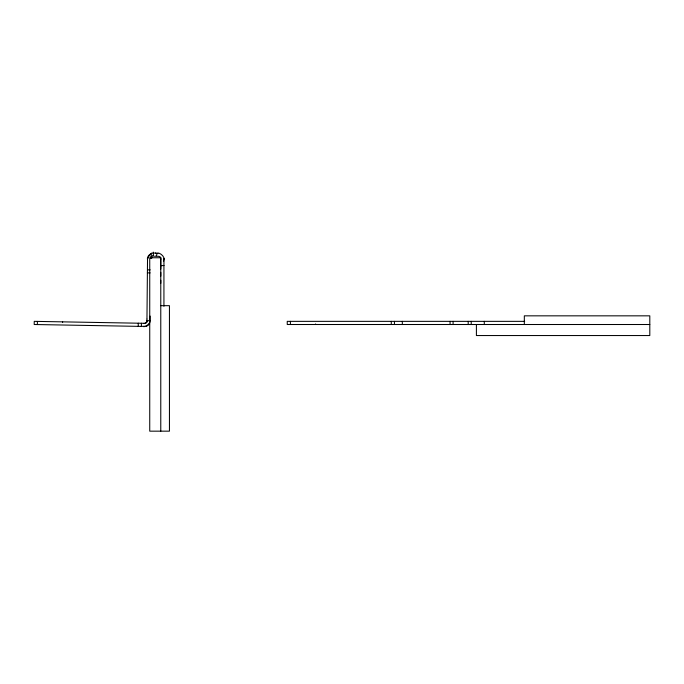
<?xml version="1.0" encoding="UTF-8"?>
<svg xmlns="http://www.w3.org/2000/svg" width="684" height="684" viewBox="0 0 684 684"><rect width="100%" height="100%" fill="white"/><g stroke="black" fill="none" stroke-linecap="round" stroke-linejoin="round"><path stroke-width="1.03" d="M160.774 283.347L160.774 280.243M160.774 276.191L160.774 272.369M160.774 269.026L160.774 266.102M146.889 321.343A2.582 2.368 88.5 0 0 146.949 320.856L146.957 319.129M150.095 320.736L146.949 320.616M146.957 318.889L147.419 270.214M150.138 316.059L150.087 320.933A5.686 5.592 84.2 0 1 148.787 324.396A5.686 5.412 85.7 0 0 149.445 323.104M150.181 269.872L147.428 269.847L147.53 258.877M37.355 324.567L37.406 321.412M62.612 322.455L62.629 321.856M138.219 326.353L138.279 323.199M141.426 323.258L141.374 326.413L146.179 326.191M153.327 256.192L153.455 253.054A3.078 0.881 10.2 0 1 153.396 252.755M147.539 258.586L147.599 257.936M160.791 259.236C161.612 256.526 158.534 255.987 156.576 256.338M163.972 259.39C164.69 256.731 160.338 252.849 157.901 253.071M151.181 257.252L151.155 257.295A3.531 2.787 51.8 0 0 150.702 258.193M150.557 253.704L150.865 253.55A5.874 4.489 -57.8 0 1 151.181 253.413L151.6 253.277M151.677 253.26L153.25 253.046M144.461 323.301L143.948 323.301M160.774 265.64L163.929 265.537M160.774 305.68L169.444 305.68L169.444 431.159L149.736 431.159L149.736 257.757L160.774 257.757L160.774 431.159M524.679 321.352L287.246 321.352L287.246 324.507L649.8 324.507M154.199 253.063L155.456 253.106M147.393 272.865L150.155 272.89M143.879 323.301L141.468 323.258M141.109 323.25L34.26 321.352L34.2 324.507L141.058 326.405M154.464 256.235C155.892 257.175 158.235 253.815 155.978 253.157M163.929 265.375L163.955 262.485A10.739 10.739 0 0 0 163.895 261.014M163.929 265.828L163.929 306.252M160.774 265.922L160.749 260.45A11.072 11.072 0 0 1 160.791 259.236M524.329 324.507L524.329 315.837L649.8 315.837L649.8 335.545L476.406 335.545L476.406 324.507M484.289 321.352L484.289 324.507M471.216 321.352L471.216 324.507M468.198 321.352L468.198 324.507M453.09 321.352L453.09 324.507M450.063 321.352L450.063 324.507M402.32 321.352L402.32 324.507M394.437 321.352L394.437 324.507M391.282 321.352L391.282 324.507M315.623 323.917L315.623 324.507M290.401 321.352L290.401 324.507M151.181 257.116L151.267 253.388A5.874 4.472 -57.5 0 0 150.865 253.559M151.523 257.765A5.746 1.539 -42.7 0 1 152.062 257.449M151.574 258.227A4.232 1.907 -67.6 0 1 152.224 257.415M155.764 252.918A3.702 0.658 9.4 0 1 156.012 252.952M157.927 253.14A2.129 2.129 0 0 1 156.773 253.268M164.331 258.372A0.898 0.898 0 0 1 164.288 258.851M163.715 260.903A4.591 4.591 0 0 1 163.886 259.048M163.912 260.878A4.361 4.361 0 0 1 163.844 259.373M150.933 256.654A4.232 2.873 77.5 0 1 152.122 256.338M152.506 255.748A5.746 2.351 -62 0 1 152.925 255.996M153.25 252.105A3.728 2.12 -40.4 0 1 153.421 252.969M148.907 324.498A5.617 5.515 85.9 0 1 146.196 326.259M144.11 326.73A2.505 0.744 -12.2 0 1 143.777 326.67M146.838 320.847A2.582 2.249 89.7 0 1 146.778 321.318M147.265 321.523A2.839 2.574 89.3 0 1 144.828 323.233A2.839 2.24 -82.5 0 0 146.966 321.377M148.488 324.131A5.617 5.002 -49.5 0 1 146.085 325.832M147.351 259.022A4.155 1.881 -75.9 0 1 147.351 258.706M147.479 257.911A6.199 5.797 -30.3 0 1 150.66 253.901M151.232 258.167A3.531 2.462 74.1 0 1 151.412 257.535M148.223 258.048A6.199 5.241 -70.5 0 1 150.745 254.055M147.633 258.8A4.155 1.624 -78 0 1 147.641 258.518"/></g></svg>
